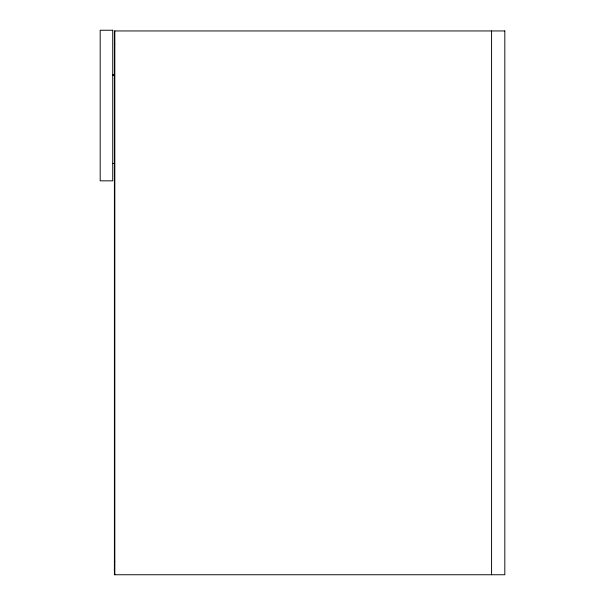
<?xml version="1.0" encoding="UTF-8"?>
<svg xmlns="http://www.w3.org/2000/svg" width="605" height="605" viewBox="0 0 605 605"><rect width="100%" height="100%" fill="white"/><g stroke="black" fill="none" stroke-linecap="round" stroke-linejoin="round"><path stroke-width="0.91" d="M114.398 44.195L114.821 44.195M112.727 74.869L114.61 74.869M112.727 75.285L114.61 75.285M112.727 163.411L114.61 163.411M114.398 561.5L114.821 561.5M491.578 30.946L491.578 574.75M114.821 30.946L114.821 574.75M112.727 30.25L100.18 30.25L100.18 180.842L112.727 180.842L112.727 30.25M504.82 30.946L114.398 30.946L114.398 574.75L504.82 574.75L504.82 30.946"/></g></svg>
